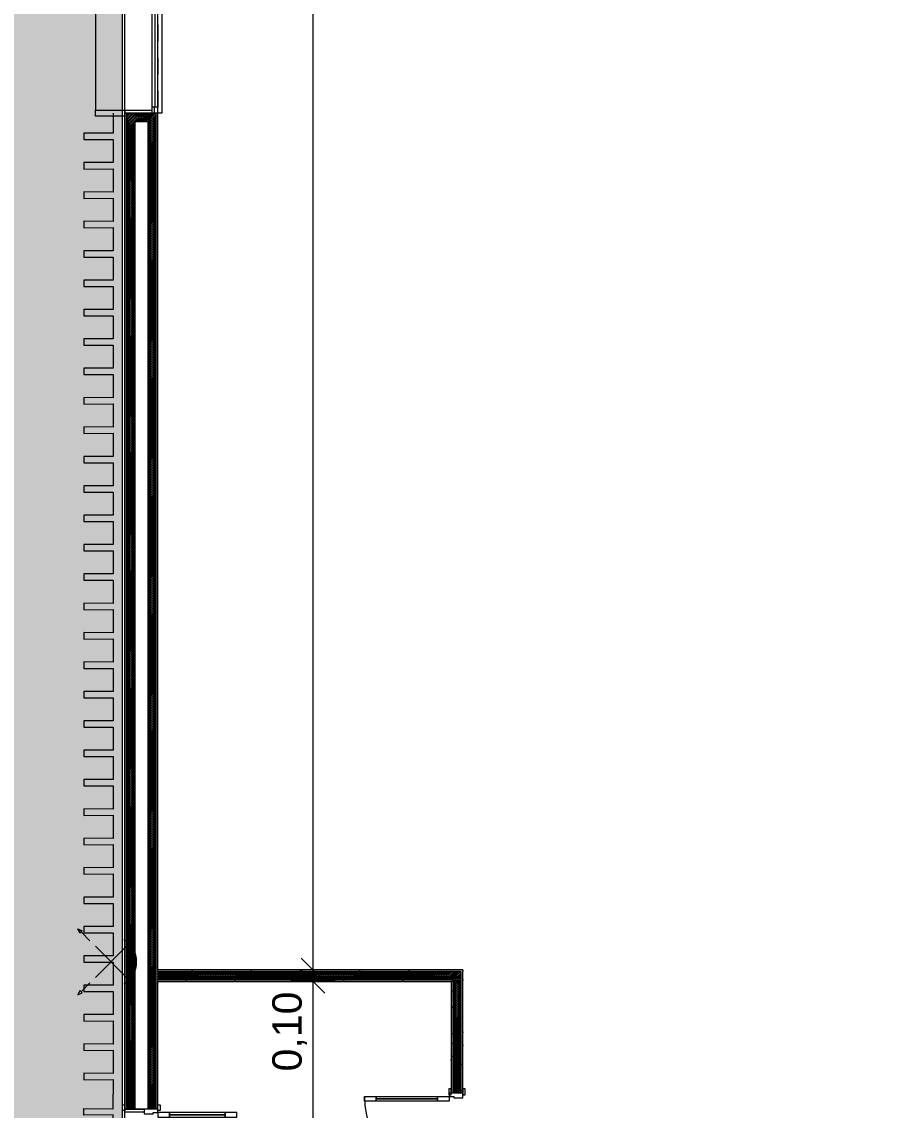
# Model space of a CAD drawing. Header units: millimetres. Extents: x -284281 to 1648660, y -821378 to -151356.
# Drawn here: x 437048 to 444506, y -204629 to -195367 of the extents above; entities that cross this region are included whole.
import ezdxf

# ---------------------------------------------------------------- set-up
doc = ezdxf.new("R2010")
doc.units = ezdxf.units.MM
doc.header["$MEASUREMENT"] = 0
doc.set_wipeout_variables(frame=1)
doc.linetypes.add('Traits', pattern=[282.222223, 141.111112, -141.111112])
doc.linetypes.add('Wipeout_Contour', pattern=[1000, 0, -1000])
for name, color, linetype in [('Cotations - 1_100', 7, 'Continuous'), ('Fenêtres ARCHICAD', 7, 'Continuous'), ('Nouveau_0', 7, 'Continuous'), ('Portes ARCHICAD', 7, 'Continuous'), ('Sols_ Dalles', 7, 'Continuous'), ('Structure - Murs extérieurs', 7, 'Continuous')]:
    doc.layers.add(name, color=color, linetype=linetype)
doc.styles.add('STYLE_GENERE_2', font='arial.ttf')
doc.dimstyles.new('STYLE_GENERE__1', dxfattribs={"dimtxt": 250, "dimasz": 190, "dimexe": 0.18, "dimexo": 0.0625, "dimgap": 0, "dimtad": 1, "dimtih": 1, "dimtoh": 1, "dimlfac": 0.001, "dimzin": 0, "dimdsep": 46, "dimtxsty": 'STYLE_GENERE_2', "dimblk": 'ARROWHEAD_6', "dimblk1": 'ARROWHEAD_6', "dimblk2": 'ARROWHEAD_6', "dimcen": 0.09, "dimse1": 1, "dimse2": 1, "dimclrd": 7, "dimclre": 7, "dimclrt": 7, "dimazin": 0, "dimtfac": 1, "dimtdec": 4, "dimtmove": 0, "dimatfit": 3, "dimfxl": 1, "dimtolj": 1, "dimtzin": 0, "dimarcsym": 0})
doc.dimstyles.new('STYLE_GENERE__2', dxfattribs={"dimtxt": 250, "dimasz": 190, "dimexe": 0.18, "dimexo": 0.0625, "dimgap": 0, "dimtad": 1, "dimlfac": 0.001, "dimzin": 0, "dimdsep": 46, "dimtxsty": 'STYLE_GENERE_2', "dimblk": 'ARROWHEAD_6', "dimblk1": 'ARROWHEAD_6', "dimblk2": 'ARROWHEAD_6', "dimcen": 0.09, "dimse1": 1, "dimse2": 1, "dimclrd": 7, "dimclre": 7, "dimclrt": 7, "dimazin": 0, "dimtfac": 1, "dimtdec": 4, "dimtmove": 0, "dimatfit": 3, "dimfxl": 1, "dimtolj": 1, "dimtzin": 0, "dimarcsym": 0})
pattern_1 = [(45, (0, 175), (-55.684659, 55.684659), [0, -52.5, 0, -78.75]), (110, (175, 175), (74.000794, 26.934086), [0, -38.5, 0, -66.5])]
pattern_2 = [(45, (0, 0), (-7.07106781, 7.07106781), [])]
pattern_3 = [(0, (0, 0), (0, 300), [])]

# ---------------------------------------------------------------- blocks, each defined once
blk = doc.blocks.new('Dalle_30_2', base_point=(380203, -171995.6))
at = {"layer": 'Sols_ Dalles', "linetype": 'Continuous', "lineweight": 0, "true_color": 0x2e271c}
blk.add_hatch(color=250, dxfattribs=at).paths.add_polyline_path([(380203, -171995.6), (380203, -230015.6), (380203, -260810.6), (415474.6, -260810.6), (415474.6, -260795.6), (415474.6, -258650), (415474.6, -258010.6), (415474.6, -222495.6), (405655.1, -222495.6), (405655.1, -218295.6), (415454.1, -218295.6), (415454.1, -204495.6), (412055.1, -204495.6), (412055.1, -201780.6), (412055.1, -189810.6), (436505.1, -189810.6), (436505.1, -253395.6), (436505.1, -253415.6), (437905.1, -253415.6), (437905.1, -253395.6), (437905.1, -188410.6), (410655.1, -188410.6), (410655.1, -200380.6), (410655.1, -205895.6), (414054.1, -205895.6), (414054.1, -216895.6), (404255.1, -216895.6), (404255.1, -223895.6), (414054.1, -223895.6), (414054.1, -258650), (414054.1, -259410.6), (382689.7, -259410.6), (381560.2, -259410.6), (381560.2, -231415.6), (381560.2, -173395.6), (462925.6, -173395.6), (462925.6, -253415.6), (464325.6, -253415.6), (464325.6, -171995.6)])
at = {"layer": 'Sols_ Dalles', "color": 250, "linetype": 'Continuous', "lineweight": 5, "true_color": 0x1f1f1f, "flags": 128}
blk.add_lwpolyline([(437905.1, -253395.6), (437905.1, -188410.6), (410655.1, -188410.6), (410655.1, -200380.6), (410655.1, -205895.6), (414054.1, -205895.6), (414054.1, -216895.6), (404255.1, -216895.6), (404255.1, -223895.6), (414054.1, -223895.6), (414054.1, -258650)], dxfattribs=at)
blk = doc.blocks.new('Fenêtre 25_2')
at = {"layer": 'Fenêtres ARCHICAD', "color": 7, "linetype": 'Continuous', "lineweight": 5}
for p, q in [((-775, 480), (-825, 480)), ((-825, 480), (-825, 230)), ((-775, 480), (775, 480)), ((-775, 230), (-775, 480)), ((825, 480), (775, 480)), ((775, 480), (775, 230)), ((825, 230), (825, 480)), ((-825, 230), (-775, 230)), ((-825, 230), (-800, 230)), ((-825, 230), (-800, 230)), ((-775, 230), (-800, 230)), ((-800, 230), (-800, 0)), ((-800, 215), (-800, 230)), ((-800, 215), (-800, 230)), ((-800, 145), (-800, 215)), ((-800, 145), (-800, 215)), ((-800, 145), (-800, 215)), ((-800, 145), (-800, 215)), ((-775, 0), (-775, 230)), ((800, 230), (775, 230)), ((775, 230), (775, 0)), ((775, 230), (825, 230)), ((800, 0), (800, 230)), ((800, 215), (800, 230)), ((800, 215), (800, 230)), ((800, 230), (825, 230)), ((800, 230), (825, 230)), ((800, 145), (800, 215)), ((800, 145), (800, 215)), ((800, 145), (800, 215)), ((800, 145), (800, 215)), ((-800, 35), (-800, 145)), ((-800, 35), (-800, 145)), ((-800, 35), (-800, 145)), ((-800, 35), (-800, 145)), ((800, 35), (800, 145)), ((800, 35), (800, 145)), ((800, 35), (800, 145)), ((800, 35), (800, 145)), ((-800, 0), (-800, 35)), ((-800, 0), (-800, 35)), ((-800, 0), (-775, 0)), ((-800, -35), (-800, 0)), ((-800, -35), (-800, 0)), ((775, 0), (800, 0)), ((800, 0), (800, 35)), ((800, 0), (800, 35)), ((800, -35), (800, 0)), ((800, -35), (800, 0)), ((-800, -20), (800, -20)), ((-800, -50), (-800, -35)), ((-800, -50), (-800, -35)), ((-800, -50), (-800, -83.3)), ((-800, -83.3), (800, -83.3)), ((800, -50), (800, -35)), ((800, -50), (800, -35)), ((800, -83.3), (800, -50))]:
    blk.add_line(p, q, dxfattribs=at)
at = {"layer": 'Fenêtres ARCHICAD', "color": 7, "linetype": 'Traits', "lineweight": 5}
blk.add_line((-800, -50), (800, -50), dxfattribs=at)
at = {"color": 254, "linetype": 'Wipeout_Contour', "lineweight": 0, "ltscale": 3003.33026}
blk.add_wipeout([(-750, 0), (-750, -50), (750, -50), (750, 0)], dxfattribs=at).dxf.layer = 'Fenêtres ARCHICAD'
at = {"layer": 'Fenêtres ARCHICAD', "color": 7, "linetype": 'Continuous', "lineweight": 5}
for p, q in [((-800, 0), (-750, 0)), ((-750, 0), (-750, -50)), ((-750, 0), (750, 0)), ((750, -50), (750, 0)), ((750, 0), (800, 0)), ((-750, -50), (-800, -50)), ((-750, -25), (750, -25)), ((750, -50), (-750, -50)), ((800, -50), (750, -50))]:
    blk.add_line(p, q, dxfattribs=at)
blk = doc.blocks.new('Porte double 25')
at = {"layer": 'Portes ARCHICAD', "color": 7, "linetype": 'Continuous', "lineweight": 5}
for p, q in [((-672, 672), (-672, 572)), ((-632, 672), (-672, 672)), ((-632, 572), (-632, 672)), ((632, 572), (632, 672)), ((632, 672), (672, 672)), ((672, 672), (672, 572)), ((-672, 572), (-632, 572)), ((-652, 572), (-652, 100)), ((672, 572), (632, 572)), ((652, 572), (652, 100)), ((-632, 100), (-672, 100)), ((-672, 100), (-672, 0)), ((-632, 0), (-632, 100)), ((632, 0), (632, 100)), ((632, 100), (672, 100)), ((672, 100), (672, 0)), ((-737, 0), (-737, 19)), ((-737, 19), (-687, 19)), ((-687, 0), (-737, 0)), ((-700, 0), (-737, 0)), ((-700, 0), (-737, 0)), ((-672, 0), (-700, 0)), ((-700, 0), (-700, -115)), ((-700, 0), (-700, -15)), ((-700, 0), (-700, -15)), ((-687, 19), (-687, 0)), ((-672, -40), (-672, 0)), ((-672, 0), (-632, 0)), ((672, 0), (632, 0)), ((700, 0), (672, 0)), ((672, 0), (672, -40)), ((687, 19), (737, 19)), ((687, 0), (687, 19)), ((737, 0), (687, 0)), ((700, -115), (700, 0)), ((700, 0), (700, -15)), ((700, 0), (700, -15)), ((700, 0), (737, 0)), ((700, 0), (737, 0)), ((737, 19), (737, 0)), ((-700, -15), (-700, -85)), ((-700, -15), (-700, -85)), ((-700, -85), (-700, -115)), ((-700, -85), (-700, -115)), ((-660, -40), (-672, -40)), ((-660, -115), (-660, -40)), ((672, -40), (660, -40)), ((660, -40), (660, -115)), ((700, -15), (700, -85)), ((700, -15), (700, -85)), ((700, -85), (700, -115)), ((700, -85), (700, -115)), ((-700, -280), (-700, -115)), ((-700, -115), (-675, -115)), ((-700, -115), (-660, -115)), ((-700, -115), (-700, -195)), ((-700, -115), (-700, -195)), ((-675, -115), (-675, -280)), ((660, -115), (700, -115)), ((675, -280), (675, -115)), ((675, -115), (700, -115)), ((700, -115), (700, -280)), ((700, -115), (700, -195)), ((700, -115), (700, -195)), ((-700, -195), (-700, -265)), ((-700, -195), (-700, -265)), ((-700, -265), (-700, -280)), ((-700, -265), (-700, -280)), ((700, -195), (700, -265)), ((700, -195), (700, -265)), ((700, -265), (700, -280)), ((700, -265), (700, -280)), ((-737, -299), (-737, -280)), ((-737, -280), (-687, -280)), ((-700, -280), (-737, -280)), ((-700, -280), (-737, -280)), ((-687, -299), (-737, -299)), ((-675, -280), (-700, -280)), ((-687, -280), (-687, -299)), ((700, -280), (675, -280)), ((687, -280), (737, -280)), ((687, -299), (687, -280)), ((737, -299), (687, -299)), ((700, -280), (737, -280)), ((700, -280), (737, -280)), ((737, -280), (737, -299))]:
    blk.add_line(p, q, dxfattribs=at)
at = {"layer": 'Portes ARCHICAD', "color": 7, "linetype": 'Continuous', "lineweight": 5, "flags": 128}
for points in [[(-672, 572), (-672, 100), (-652, 100), (-652, 572)], [(-652, 572), (-652, 100), (-632, 100), (-632, 572)], [(652, 572), (652, 100), (632, 100), (632, 572)], [(672, 572), (672, 100), (652, 100), (652, 572)]]:
    blk.add_lwpolyline(points, close=True, dxfattribs=at)
at = {"layer": 'Portes ARCHICAD', "color": 7, "linetype": 'Continuous', "lineweight": 5}
for centre, start, end in [((-672, 0), 0, 90), ((672, 0), 90, 180)]:
    blk.add_arc(centre, 672, start, end, dxfattribs=at)
blk = doc.blocks.new('Mur_178_2', base_point=(437925.1, -253395.6))
at = {"color": 254, "linetype": 'Wipeout_Contour', "lineweight": 0, "ltscale": 1926459.428367951}
blk.add_wipeout([(437940.1, -196145.2), (437925.1, -196145.2), (437925.1, -204619.5), (437940.1, -204619.5)], dxfattribs=at)
at = {"color": 254, "linetype": 'Wipeout_Contour', "lineweight": 0, "ltscale": 1927423.350040375}
blk.add_wipeout([(438205.1, -196145.2), (438190.1, -196145.2), (438190.1, -204619.5), (438205.1, -204619.5)], dxfattribs=at)
at = {"linetype": 'Continuous', "lineweight": 5, "true_color": 0x5f5f5f}
h = blk.add_hatch(dxfattribs=at)
h.set_pattern_fill('ENDUIT_0002', color=251, style=0, pattern_type=2)
h.set_pattern_definition(pattern_1)
h.paths.add_polyline_path([(437940.1, -196145.2), (437925.1, -196145.2), (437925.1, -204619.5), (437940.1, -204619.5)])
h = blk.add_hatch(dxfattribs=at)
h.set_pattern_fill('ENDUIT_0002', color=251, style=0, pattern_type=2)
h.set_pattern_definition(pattern_1)
h.paths.add_polyline_path([(438205.1, -196145.2), (438190.1, -196145.2), (438190.1, -204619.5), (438205.1, -204619.5)])
at = {"color": 254, "linetype": 'Wipeout_Contour', "lineweight": 0, "ltscale": 1926642.63006393}
blk.add_wipeout([(438010.1, -196215.2), (437940.1, -196145.2), (437940.1, -204619.5), (438010.1, -204619.5)], dxfattribs=at)
at = {"linetype": 'Continuous', "lineweight": 5, "true_color": 0x5f5f5f}
h = blk.add_hatch(dxfattribs=at)
h.set_pattern_fill('BRIQUES_TERRE_CUITE__INT_94', color=251, style=0, pattern_type=2)
h.set_pattern_definition(pattern_2)
h.paths.add_polyline_path([(438010.1, -196215.2), (437940.1, -196145.2), (437940.1, -204619.5), (438010.1, -204619.5)])
at = {"color": 7, "linetype": 'Continuous', "lineweight": 5}
for p, q in [((437925.1, -204619.5), (437925.1, -204582.5)), ((437940.1, -204619.5), (437925.1, -204619.5))]:
    blk.add_line(p, q, dxfattribs=at)
at = {"color": 254, "linetype": 'Wipeout_Contour', "lineweight": 0, "ltscale": 1926998.59950969}
blk.add_wipeout([(438010.1, -196215.2), (438010.1, -204619.5), (438120.1, -204619.5), (438120.1, -196215.2)], dxfattribs=at)
at = {"color": 7, "linetype": 'Continuous', "lineweight": 5}
blk.add_line((438010.1, -204619.5), (437940.1, -204619.5), dxfattribs=at)
at = {"color": 254, "linetype": 'Wipeout_Contour', "lineweight": 0, "ltscale": 1927268.753266257}
blk.add_wipeout([(438190.1, -196145.2), (438120.1, -196145.2), (438120.1, -204619.5), (438190.1, -204619.5)], dxfattribs=at)
at = {"linetype": 'Continuous', "lineweight": 5, "true_color": 0x5f5f5f}
h = blk.add_hatch(dxfattribs=at)
h.set_pattern_fill('BRIQUES_TERRE_CUITE__INT_94', color=251, style=0, pattern_type=2)
h.set_pattern_definition(pattern_2)
h.paths.add_polyline_path([(438190.1, -196145.2), (438120.1, -196145.2), (438120.1, -204619.5), (438190.1, -204619.5)])
at = {"color": 7, "linetype": 'Continuous', "lineweight": 5}
for p, q in [((438190.1, -204619.5), (438190.1, -196145.2)), ((438205.1, -196145.2), (438190.1, -196145.2)), ((438205.1, -204619.5), (438205.1, -204582.5)), ((438090.1, -204619.5), (438010.1, -204619.5)), ((438120.1, -204619.5), (438090.1, -204619.5)), ((438190.1, -204619.5), (438120.1, -204619.5)), ((438205.1, -204619.5), (438190.1, -204619.5))]:
    blk.add_line(p, q, dxfattribs=at)
at = {"color": 7, "linetype": 'Continuous', "lineweight": 5, "flags": 128}
blk.add_lwpolyline([(438205.1, -204619.5), (438205.1, -196145.2)], dxfattribs=at)
at = {"layer": 'Portes ARCHICAD', "color": 7, "linetype": 'Continuous', "lineweight": 5, "zscale": 1000, "rotation": 270}
blk.add_blockref('Porte double 25', (438205.1, -205319.5), dxfattribs=at)
at = {"color": 254, "linetype": 'Wipeout_Contour', "lineweight": 0, "ltscale": 1919884.440363748}
blk.add_wipeout([(438010.1, -196215.2), (438120.1, -196215.2), (438120.1, -196145.2), (437940.1, -196145.2)], dxfattribs=at)
at = {"linetype": 'Continuous', "lineweight": 5, "true_color": 0x5f5f5f}
h = blk.add_hatch(dxfattribs=at)
h.set_pattern_fill('BRIQUES_TERRE_CUITE__INT_94', color=251, style=0, pattern_type=2)
h.set_pattern_definition(pattern_2)
h.paths.add_polyline_path([(438010.1, -196215.2), (438120.1, -196215.2), (438120.1, -196145.2), (437940.1, -196145.2)])
at = {"color": 7, "linetype": 'Continuous', "lineweight": 5}
for p, q in [((437925.1, -196145.2), (437925.1, -196170.2)), ((437940.1, -196145.2), (437925.1, -196145.2)), ((437940.1, -196145.2), (437940.1, -204619.5)), ((438010.1, -196145.2), (437940.1, -196145.2)), ((438010.1, -196145.2), (437940.1, -196145.2)), ((438120.1, -196145.2), (438010.1, -196145.2)), ((438120.1, -196145.2), (438010.1, -196145.2)), ((438155.1, -196145.2), (438120.1, -196145.2)), ((438190.1, -196145.2), (438155.1, -196145.2)), ((438010.1, -196215.2), (438010.1, -204619.5)), ((438010.1, -196215.2), (438120.1, -196215.2)), ((438120.1, -196215.2), (438120.1, -204619.5))]:
    blk.add_line(p, q, dxfattribs=at)
at = {"color": 7, "linetype": 'Continuous', "lineweight": 5, "flags": 128}
blk.add_lwpolyline([(437925.1, -196145.2), (437925.1, -204619.5)], dxfattribs=at)
at = {"layer": 'Fenêtres ARCHICAD', "color": 7, "linetype": 'Continuous', "lineweight": 5, "xscale": -1, "zscale": 1000, "rotation": 90}
blk.add_blockref('Fenêtre 25_2', (438155.1, -195345.2), dxfattribs=at)
blk = doc.blocks.new('Mur_318_2', base_point=(440785.3, -203449.1))
at = {"color": 254, "linetype": 'Wipeout_Contour', "lineweight": 0, "ltscale": 1456437.288475157}
blk.add_wipeout([(440785.3, -203449.1), (440800.3, -203449.1), (440800.3, -203434.1)], dxfattribs=at).dxf.layer = 'Structure - Murs extérieurs'
at = {"color": 254, "linetype": 'Wipeout_Contour', "lineweight": 0, "ltscale": 1456312.65822037}
blk.add_wipeout([(440700.3, -203534.1), (440715.3, -203534.1), (440715.3, -203519.1)], dxfattribs=at).dxf.layer = 'Structure - Murs extérieurs'
at = {"layer": 'Structure - Murs extérieurs', "linetype": 'Continuous', "lineweight": 5, "true_color": 0x5f5f5f}
h = blk.add_hatch(dxfattribs=at)
h.set_pattern_fill('ENDUIT_0002', color=251, style=0, pattern_type=2)
h.set_pattern_definition(pattern_1)
h.paths.add_polyline_path([(440785.3, -203449.1), (440800.3, -203449.1), (440800.3, -203434.1)])
h = blk.add_hatch(dxfattribs=at)
h.set_pattern_fill('ENDUIT_0002', color=251, style=0, pattern_type=2)
h.set_pattern_definition(pattern_1)
h.paths.add_polyline_path([(440700.3, -203534.1), (440715.3, -203534.1), (440715.3, -203519.1)])
at = {"color": 254, "linetype": 'Wipeout_Contour', "lineweight": 0, "ltscale": 1456411.462585222}
blk.add_wipeout([(440715.3, -203519.1), (440785.3, -203519.1), (440785.3, -203449.1)], dxfattribs=at).dxf.layer = 'Structure - Murs extérieurs'
at = {"layer": 'Structure - Murs extérieurs', "linetype": 'Continuous', "lineweight": 5, "true_color": 0x5f5f5f}
h = blk.add_hatch(dxfattribs=at)
h.set_pattern_fill('BRIQUES_TERRE_CUITE__INT_94', color=251, style=0, pattern_type=2)
h.set_pattern_definition(pattern_2)
h.paths.add_polyline_path([(440715.3, -203519.1), (440785.3, -203519.1), (440785.3, -203449.1)])
at = {"color": 254, "linetype": 'Wipeout_Contour', "lineweight": 0, "ltscale": 1456417.872132574}
blk.add_wipeout([(440785.3, -203449.1), (440800.3, -203434.1), (440785.3, -203434.1)], dxfattribs=at).dxf.layer = 'Structure - Murs extérieurs'
at = {"color": 254, "linetype": 'Wipeout_Contour', "lineweight": 0, "ltscale": 1456293.239865922}
blk.add_wipeout([(440700.3, -203534.1), (440715.3, -203519.1), (440700.3, -203519.1)], dxfattribs=at).dxf.layer = 'Structure - Murs extérieurs'
at = {"layer": 'Structure - Murs extérieurs', "linetype": 'Continuous', "lineweight": 5, "true_color": 0x5f5f5f}
h = blk.add_hatch(dxfattribs=at)
h.set_pattern_fill('ENDUIT_0002', color=251, style=0, pattern_type=2)
h.set_pattern_definition(pattern_1)
h.paths.add_polyline_path([(440785.3, -203449.1), (440800.3, -203434.1), (440785.3, -203434.1)])
h = blk.add_hatch(dxfattribs=at)
h.set_pattern_fill('ENDUIT_0002', color=251, style=0, pattern_type=2)
h.set_pattern_definition(pattern_1)
h.paths.add_polyline_path([(440700.3, -203534.1), (440715.3, -203519.1), (440700.3, -203519.1)])
at = {"color": 254, "linetype": 'Wipeout_Contour', "lineweight": 0, "ltscale": 1937193.084107673}
blk.add_wipeout([(440785.3, -203434.1), (438205.1, -203434.1), (438205.1, -203449.1), (440785.3, -203449.1)], dxfattribs=at).dxf.layer = 'Structure - Murs extérieurs'
at = {"color": 254, "linetype": 'Wipeout_Contour', "lineweight": 0, "ltscale": 1937181.596116044}
blk.add_wipeout([(440700.3, -203519.1), (438205.1, -203519.1), (438205.1, -203534.1), (440700.3, -203534.1)], dxfattribs=at).dxf.layer = 'Structure - Murs extérieurs'
at = {"layer": 'Structure - Murs extérieurs', "linetype": 'Continuous', "lineweight": 5, "true_color": 0x5f5f5f}
h = blk.add_hatch(dxfattribs=at)
h.set_pattern_fill('ENDUIT_0002', color=251, style=0, pattern_type=2)
h.set_pattern_definition(pattern_1)
h.paths.add_polyline_path([(440785.3, -203434.1), (438205.1, -203434.1), (438205.1, -203449.1), (440785.3, -203449.1)])
h = blk.add_hatch(dxfattribs=at)
h.set_pattern_fill('ENDUIT_0002', color=251, style=0, pattern_type=2)
h.set_pattern_definition(pattern_1)
h.paths.add_polyline_path([(440700.3, -203519.1), (438205.1, -203519.1), (438205.1, -203534.1), (440700.3, -203534.1)])
at = {"color": 254, "linetype": 'Wipeout_Contour', "lineweight": 0, "ltscale": 1456319.056208291}
blk.add_wipeout([(440715.3, -203519.1), (440785.3, -203449.1), (440715.3, -203449.1)], dxfattribs=at).dxf.layer = 'Structure - Murs extérieurs'
at = {"layer": 'Structure - Murs extérieurs', "linetype": 'Continuous', "lineweight": 5, "true_color": 0x5f5f5f}
h = blk.add_hatch(dxfattribs=at)
h.set_pattern_fill('BRIQUES_TERRE_CUITE__INT_94', color=251, style=0, pattern_type=2)
h.set_pattern_definition(pattern_2)
h.paths.add_polyline_path([(440715.3, -203519.1), (440785.3, -203449.1), (440715.3, -203449.1)])
at = {"layer": 'Structure - Murs extérieurs', "color": 7, "linetype": 'Continuous', "lineweight": 5}
blk.add_line((440785.3, -203519.1), (440785.3, -203449.1), dxfattribs=at)
at = {"layer": 'Structure - Murs extérieurs', "color": 7, "linetype": 'Continuous', "lineweight": 5, "flags": 128}
blk.add_lwpolyline([(440800.3, -203434.1), (440800.3, -203449.1)], dxfattribs=at)
at = {"color": 254, "linetype": 'Wipeout_Contour', "lineweight": 0, "ltscale": 1937137.399762581}
blk.add_wipeout([(440715.3, -203449.1), (438205.1, -203449.1), (438205.1, -203519.1), (440715.3, -203519.1)], dxfattribs=at).dxf.layer = 'Structure - Murs extérieurs'
at = {"layer": 'Structure - Murs extérieurs', "linetype": 'Continuous', "lineweight": 5, "true_color": 0x5f5f5f}
h = blk.add_hatch(dxfattribs=at)
h.set_pattern_fill('BRIQUES_TERRE_CUITE__INT_94', color=251, style=0, pattern_type=2)
h.set_pattern_definition(pattern_2)
h.paths.add_polyline_path([(440715.3, -203449.1), (438205.1, -203449.1), (438205.1, -203519.1), (440715.3, -203519.1)])
at = {"layer": 'Structure - Murs extérieurs', "color": 7, "linetype": 'Continuous', "lineweight": 5}
for p, q in [((440715.3, -203449.1), (438205.1, -203449.1)), ((440785.3, -203449.1), (440715.3, -203449.1)), ((438205.1, -203519.1), (440715.3, -203519.1)), ((440715.3, -203534.1), (440715.3, -203519.1))]:
    blk.add_line(p, q, dxfattribs=at)
at = {"layer": 'Structure - Murs extérieurs', "color": 7, "linetype": 'Continuous', "lineweight": 5, "flags": 128}
for points in [[(440800.3, -203434.1), (438205.1, -203434.1)], [(438205.1, -203534.1), (440700.3, -203534.1)]]:
    blk.add_lwpolyline(points, dxfattribs=at)
blk = doc.blocks.new('Porte double 25_6')
at = {"layer": 'Portes ARCHICAD', "color": 7, "linetype": 'Continuous', "lineweight": 5}
for p, q in [((-722, 722), (-722, 622)), ((-682, 722), (-722, 722)), ((-682, 622), (-682, 722)), ((682, 622), (682, 722)), ((682, 722), (722, 722)), ((722, 722), (722, 622)), ((-722, 622), (-682, 622)), ((-702, 622), (-702, 100)), ((722, 622), (682, 622)), ((702, 622), (702, 100)), ((-682, 100), (-722, 100)), ((-722, 100), (-722, 0)), ((-682, 0), (-682, 100)), ((682, 0), (682, 100)), ((682, 100), (722, 100)), ((722, 100), (722, 0)), ((-737, 4), (-787, 4)), ((-787, 4), (-787, -15)), ((-722, 0), (-750, 0)), ((-750, 0), (-750, -115)), ((-737, -15), (-737, 4)), ((-722, -40), (-722, 0)), ((-722, 0), (-682, 0)), ((722, 0), (682, 0)), ((750, 0), (722, 0)), ((722, 0), (722, -40)), ((787, 4), (737, 4)), ((737, 4), (737, -15)), ((750, -115), (750, 0)), ((787, -15), (787, 4)), ((-787, -15), (-737, -15)), ((-750, -15), (-787, -15)), ((-750, -15), (-787, -15)), ((-750, -30), (-750, -15)), ((-750, -30), (-750, -15)), ((-750, -100), (-750, -30)), ((-750, -100), (-750, -30)), ((-710, -40), (-722, -40)), ((-710, -115), (-710, -40)), ((722, -40), (710, -40)), ((710, -40), (710, -115)), ((737, -15), (787, -15)), ((750, -30), (750, -15)), ((750, -30), (750, -15)), ((750, -15), (787, -15)), ((750, -15), (787, -15)), ((750, -100), (750, -30)), ((750, -100), (750, -30)), ((-737, -115), (-787, -115)), ((-787, -115), (-787, -134)), ((-750, -115), (-787, -115)), ((-750, -115), (-787, -115)), ((-787, -134), (-737, -134)), ((-750, -115), (-750, -100)), ((-750, -115), (-750, -100)), ((-750, -115), (-710, -115)), ((-737, -134), (-737, -115)), ((710, -115), (750, -115)), ((787, -115), (737, -115)), ((737, -115), (737, -134)), ((737, -134), (787, -134)), ((750, -115), (750, -100)), ((750, -115), (750, -100)), ((750, -115), (787, -115)), ((750, -115), (787, -115)), ((787, -134), (787, -115))]:
    blk.add_line(p, q, dxfattribs=at)
at = {"layer": 'Portes ARCHICAD', "color": 7, "linetype": 'Continuous', "lineweight": 5, "flags": 128}
for points in [[(-722, 622), (-722, 100), (-702, 100), (-702, 622)], [(-702, 622), (-702, 100), (-682, 100), (-682, 622)], [(702, 622), (702, 100), (682, 100), (682, 622)], [(722, 622), (722, 100), (702, 100), (702, 622)]]:
    blk.add_lwpolyline(points, close=True, dxfattribs=at)
at = {"layer": 'Portes ARCHICAD', "color": 7, "linetype": 'Continuous', "lineweight": 5}
for centre, start, end in [((-722, 0), 0, 90), ((722, 0), 90, 180)]:
    blk.add_arc(centre, 722, start, end, dxfattribs=at)
blk = doc.blocks.new('Mur_320_2', base_point=(440785.3, -207020.8))
at = {"color": 254, "linetype": 'Wipeout_Contour', "lineweight": 0, "ltscale": 1942785.854211241}
blk.add_wipeout([(440785.3, -204484.8), (440800.3, -204484.8), (440800.3, -203449.1), (440785.3, -203449.1)], dxfattribs=at).dxf.layer = 'Structure - Murs extérieurs'
at = {"color": 254, "linetype": 'Wipeout_Contour', "lineweight": 0, "ltscale": 1942548.558296783}
blk.add_wipeout([(440700.3, -203534.1), (440700.3, -204484.8), (440715.3, -204484.8), (440715.3, -203534.1)], dxfattribs=at).dxf.layer = 'Structure - Murs extérieurs'
at = {"color": 254, "linetype": 'Wipeout_Contour', "lineweight": 0, "ltscale": 1946687.092672281}
blk.add_wipeout([(440700.3, -206935.8), (440715.3, -206935.8), (440715.3, -205984.8), (440700.3, -205984.8)], dxfattribs=at).dxf.layer = 'Structure - Murs extérieurs'
at = {"color": 254, "linetype": 'Wipeout_Contour', "lineweight": 0, "ltscale": 1947067.242514573}
blk.add_wipeout([(440785.3, -205984.8), (440785.3, -207020.8), (440800.3, -207020.8), (440800.3, -205984.8)], dxfattribs=at).dxf.layer = 'Structure - Murs extérieurs'
at = {"layer": 'Structure - Murs extérieurs', "linetype": 'Continuous', "lineweight": 5, "true_color": 0x5f5f5f}
h = blk.add_hatch(dxfattribs=at)
h.set_pattern_fill('ENDUIT_0002', color=251, style=0, pattern_type=2)
h.set_pattern_definition(pattern_1)
h.paths.add_polyline_path([(440785.3, -204484.8), (440800.3, -204484.8), (440800.3, -203449.1), (440785.3, -203449.1)])
h = blk.add_hatch(dxfattribs=at)
h.set_pattern_fill('ENDUIT_0002', color=251, style=0, pattern_type=2)
h.set_pattern_definition(pattern_1)
h.paths.add_polyline_path([(440700.3, -203534.1), (440700.3, -204484.8), (440715.3, -204484.8), (440715.3, -203534.1)])
h = blk.add_hatch(dxfattribs=at)
h.set_pattern_fill('ENDUIT_0002', color=251, style=0, pattern_type=2)
h.set_pattern_definition(pattern_1)
h.paths.add_polyline_path([(440700.3, -206935.8), (440715.3, -206935.8), (440715.3, -205984.8), (440700.3, -205984.8)])
h = blk.add_hatch(dxfattribs=at)
h.set_pattern_fill('ENDUIT_0002', color=251, style=0, pattern_type=2)
h.set_pattern_definition(pattern_1)
h.paths.add_polyline_path([(440785.3, -205984.8), (440785.3, -207020.8), (440800.3, -207020.8), (440800.3, -205984.8)])
at = {"color": 254, "linetype": 'Wipeout_Contour', "lineweight": 0, "ltscale": 1942690.255774257}
blk.add_wipeout([(440715.3, -204484.8), (440785.3, -204484.8), (440785.3, -203519.1), (440715.3, -203519.1)], dxfattribs=at).dxf.layer = 'Structure - Murs extérieurs'
at = {"color": 254, "linetype": 'Wipeout_Contour', "lineweight": 0, "ltscale": 1946853.789481221}
blk.add_wipeout([(440715.3, -205984.8), (440715.3, -206950.8), (440785.3, -206950.8), (440785.3, -205984.8)], dxfattribs=at).dxf.layer = 'Structure - Murs extérieurs'
at = {"layer": 'Structure - Murs extérieurs', "linetype": 'Continuous', "lineweight": 5, "true_color": 0x5f5f5f}
h = blk.add_hatch(dxfattribs=at)
h.set_pattern_fill('BRIQUES_TERRE_CUITE__INT_94', color=251, style=0, pattern_type=2)
h.set_pattern_definition(pattern_2)
h.paths.add_polyline_path([(440715.3, -204484.8), (440785.3, -204484.8), (440785.3, -203519.1), (440715.3, -203519.1)])
h = blk.add_hatch(dxfattribs=at)
h.set_pattern_fill('BRIQUES_TERRE_CUITE__INT_94', color=251, style=0, pattern_type=2)
h.set_pattern_definition(pattern_2)
h.paths.add_polyline_path([(440715.3, -205984.8), (440715.3, -206950.8), (440785.3, -206950.8), (440785.3, -205984.8)])
at = {"layer": 'Structure - Murs extérieurs', "color": 7, "linetype": 'Continuous', "lineweight": 5}
for p, q in [((440785.3, -203519.1), (440785.3, -203449.1)), ((440715.3, -203534.1), (440715.3, -203519.1)), ((440715.3, -203534.1), (440715.3, -204484.8)), ((440785.3, -204484.8), (440785.3, -203519.1)), ((440700.3, -204484.8), (440700.3, -204447.8)), ((440715.3, -204484.8), (440700.3, -204484.8)), ((440785.3, -204484.8), (440715.3, -204484.8)), ((440800.3, -204484.8), (440785.3, -204484.8)), ((440800.3, -204484.8), (440800.3, -204447.8)), ((440700.3, -205984.8), (440700.3, -206021.8)), ((440715.3, -205984.8), (440700.3, -205984.8)), ((440715.3, -205984.8), (440715.3, -206935.8)), ((440785.3, -205984.8), (440715.3, -205984.8)), ((440785.3, -206950.8), (440785.3, -205984.8)), ((440800.3, -205984.8), (440785.3, -205984.8)), ((440800.3, -205984.8), (440800.3, -206021.8)), ((440715.3, -206950.8), (440715.3, -206935.8)), ((440785.3, -207020.8), (440785.3, -206950.8))]:
    blk.add_line(p, q, dxfattribs=at)
at = {"layer": 'Structure - Murs extérieurs', "color": 7, "linetype": 'Continuous', "lineweight": 5, "flags": 128}
for points in [[(440800.3, -204484.8), (440800.3, -203449.1)], [(440700.3, -203534.1), (440700.3, -204484.8)], [(440700.3, -205984.8), (440700.3, -206935.8)], [(440800.3, -207020.8), (440800.3, -205984.8)]]:
    blk.add_lwpolyline(points, dxfattribs=at)
at = {"layer": 'Portes ARCHICAD', "color": 7, "linetype": 'Continuous', "lineweight": 5, "zscale": 1000, "rotation": 90}
blk.add_blockref('Porte double 25_6', (440685.3, -205234.8), dxfattribs=at)
blk = doc.blocks.new('Tôle profilée 25')
at = {"color": 7, "linetype": 'Continuous', "lineweight": 5}
for p, q in [((0, 8347.3), (0, 8176.5)), ((-250, 8177.5), (-250, 8150)), ((0, 8176.5), (-250, 8177.5)), ((-250, 8150), (-250, 8122.5)), ((-250, 8122.5), (0, 8123.5)), ((0, 8123.5), (0, 7926.5)), ((-250, 7927.5), (-250, 7900)), ((0, 7926.5), (-250, 7927.5)), ((-250, 7900), (-250, 7872.5)), ((-250, 7872.5), (0, 7873.5)), ((0, 7873.5), (0, 7676.5)), ((-250, 7677.5), (-250, 7650)), ((0, 7676.5), (-250, 7677.5)), ((-250, 7650), (-250, 7622.5)), ((-250, 7622.5), (0, 7623.5)), ((0, 7623.5), (0, 7426.5)), ((-250, 7427.5), (-250, 7400)), ((0, 7426.5), (-250, 7427.5)), ((-250, 7400), (-250, 7372.5)), ((-250, 7372.5), (0, 7373.5)), ((0, 7373.5), (0, 7176.5)), ((-250, 7177.5), (-250, 7150)), ((0, 7176.5), (-250, 7177.5)), ((-250, 7150), (-250, 7122.5)), ((-250, 7122.5), (0, 7123.5)), ((0, 7123.5), (0, 6926.5)), ((-250, 6927.5), (-250, 6900)), ((0, 6926.5), (-250, 6927.5)), ((-250, 6900), (-250, 6872.5)), ((-250, 6872.5), (0, 6873.5)), ((0, 6873.5), (0, 6676.5)), ((-250, 6677.5), (-250, 6650)), ((0, 6676.5), (-250, 6677.5)), ((-250, 6650), (-250, 6622.5)), ((-250, 6622.5), (0, 6623.5)), ((0, 6623.5), (0, 6426.5)), ((-250, 6427.5), (-250, 6400)), ((0, 6426.5), (-250, 6427.5)), ((-250, 6400), (-250, 6372.5)), ((-250, 6372.5), (0, 6373.5)), ((0, 6373.5), (0, 6176.5)), ((-250, 6177.5), (-250, 6150)), ((0, 6176.5), (-250, 6177.5)), ((-250, 6150), (-250, 6122.5)), ((-250, 6122.5), (0, 6123.5)), ((0, 6123.5), (0, 5926.5)), ((-250, 5927.5), (-250, 5900)), ((0, 5926.5), (-250, 5927.5)), ((-250, 5900), (-250, 5872.5)), ((-250, 5872.5), (0, 5873.5)), ((0, 5873.5), (0, 5676.5)), ((-250, 5677.5), (-250, 5650)), ((0, 5676.5), (-250, 5677.5)), ((-250, 5650), (-250, 5622.5)), ((-250, 5622.5), (0, 5623.5)), ((0, 5623.5), (0, 5426.5)), ((-250, 5427.5), (-250, 5400)), ((0, 5426.5), (-250, 5427.5)), ((-250, 5400), (-250, 5372.5)), ((-250, 5372.5), (0, 5373.5)), ((0, 5373.5), (0, 5176.5)), ((-250, 5177.5), (-250, 5150)), ((0, 5176.5), (-250, 5177.5)), ((-250, 5150), (-250, 5122.5)), ((-250, 5122.5), (0, 5123.5)), ((0, 5123.5), (0, 4926.5)), ((-250, 4927.5), (-250, 4900)), ((0, 4926.5), (-250, 4927.5)), ((-250, 4900), (-250, 4872.5)), ((-250, 4872.5), (0, 4873.5)), ((0, 4873.5), (0, 4676.5)), ((-250, 4677.5), (-250, 4650)), ((0, 4676.5), (-250, 4677.5)), ((-250, 4650), (-250, 4622.5)), ((-250, 4622.5), (0, 4623.5)), ((0, 4623.5), (0, 4426.5)), ((-250, 4427.5), (-250, 4400)), ((0, 4426.5), (-250, 4427.5)), ((-250, 4400), (-250, 4372.5)), ((-250, 4372.5), (0, 4373.5)), ((0, 4373.5), (0, 4176.5)), ((-250, 4177.5), (-250, 4150)), ((0, 4176.5), (-250, 4177.5)), ((-250, 4150), (-250, 4122.5)), ((-250, 4122.5), (0, 4123.5)), ((0, 4123.5), (0, 3926.5)), ((-250, 3927.5), (-250, 3900)), ((0, 3926.5), (-250, 3927.5)), ((-250, 3900), (-250, 3872.5)), ((-250, 3872.5), (0, 3873.5)), ((0, 3873.5), (0, 3676.5)), ((-250, 3677.5), (-250, 3650)), ((0, 3676.5), (-250, 3677.5)), ((-250, 3650), (-250, 3622.5)), ((-250, 3622.5), (0, 3623.5)), ((0, 3623.5), (0, 3426.5)), ((-250, 3427.5), (-250, 3400)), ((0, 3426.5), (-250, 3427.5)), ((-250, 3400), (-250, 3372.5)), ((-250, 3372.5), (0, 3373.5)), ((0, 3373.5), (0, 3176.5)), ((-250, 3177.5), (-250, 3150)), ((0, 3176.5), (-250, 3177.5)), ((-250, 3150), (-250, 3122.5)), ((-250, 3122.5), (0, 3123.5)), ((0, 3123.5), (0, 2926.5)), ((-250, 2927.5), (-250, 2900)), ((0, 2926.5), (-250, 2927.5)), ((-250, 2900), (-250, 2872.5)), ((-250, 2872.5), (0, 2873.5)), ((0, 2873.5), (0, 2676.5)), ((-250, 2677.5), (-250, 2650)), ((0, 2676.5), (-250, 2677.5)), ((-250, 2650), (-250, 2622.5)), ((-250, 2622.5), (0, 2623.5)), ((0, 2623.5), (0, 2426.5)), ((-250, 2427.5), (-250, 2400)), ((0, 2426.5), (-250, 2427.5)), ((-250, 2400), (-250, 2372.5)), ((-250, 2372.5), (0, 2373.5)), ((0, 2373.5), (0, 2176.5)), ((-250, 2177.5), (-250, 2150)), ((0, 2176.5), (-250, 2177.5)), ((-250, 2150), (-250, 2122.5)), ((-250, 2122.5), (0, 2123.5)), ((0, 2123.5), (0, 1926.5)), ((-250, 1927.5), (-250, 1900)), ((0, 1926.5), (-250, 1927.5)), ((-250, 1900), (-250, 1872.5)), ((-250, 1872.5), (0, 1873.5)), ((0, 1873.5), (0, 1676.5)), ((-250, 1677.5), (-250, 1650)), ((0, 1676.5), (-250, 1677.5)), ((-250, 1650), (-250, 1622.5)), ((-250, 1622.5), (0, 1623.5)), ((0, 1623.5), (0, 1426.5)), ((-250, 1427.5), (-250, 1400)), ((0, 1426.5), (-250, 1427.5)), ((-250, 1400), (-250, 1372.5)), ((-250, 1372.5), (0, 1373.5)), ((0, 1373.5), (0, 1176.5)), ((-250, 1177.5), (-250, 1150)), ((0, 1176.5), (-250, 1177.5)), ((-250, 1150), (-250, 1122.5)), ((-250, 1122.5), (0, 1123.5)), ((0, 1123.5), (0, 926.5)), ((-250, 927.5), (-250, 900)), ((0, 926.5), (-250, 927.5)), ((-250, 900), (-250, 872.5)), ((-250, 872.5), (0, 873.5)), ((0, 873.5), (0, 676.5)), ((-250, 677.5), (-250, 650)), ((0, 676.5), (-250, 677.5)), ((-250, 650), (-250, 622.5)), ((-250, 622.5), (0, 623.5)), ((0, 623.5), (0, 426.5)), ((-250, 427.5), (-250, 400)), ((0, 426.5), (-250, 427.5)), ((-250, 400), (-250, 372.5)), ((-250, 372.5), (0, 373.5)), ((0, 373.5), (0, 176.5)), ((-250, 177.5), (-250, 150)), ((0, 176.5), (-250, 177.5)), ((-250, 150), (-250, 122.5)), ((-250, 122.5), (0, 123.5)), ((0, 123.5), (0, 0))]:
    blk.add_line(p, q, dxfattribs=at)
blk = doc.blocks.new('Tôle profilée 25_42')
at = {"color": 7, "linetype": 'Continuous', "lineweight": 5}
for p, q in [((-250, 1652.7), (-250, 1650)), ((-250, 1650), (-250, 1622.5)), ((-250, 1622.5), (0, 1623.5)), ((0, 1623.5), (0, 1426.5)), ((-250, 1427.5), (-250, 1400)), ((0, 1426.5), (-250, 1427.5)), ((-250, 1400), (-250, 1372.5)), ((-250, 1372.5), (0, 1373.5)), ((0, 1373.5), (0, 1176.5)), ((-250, 1177.5), (-250, 1150)), ((0, 1176.5), (-250, 1177.5)), ((-250, 1150), (-250, 1122.5)), ((-250, 1122.5), (0, 1123.5)), ((0, 1123.5), (0, 926.5)), ((-250, 927.5), (-250, 900)), ((0, 926.5), (-250, 927.5)), ((-250, 900), (-250, 872.5)), ((-250, 872.5), (0, 873.5)), ((0, 873.5), (0, 676.5)), ((-250, 677.5), (-250, 650)), ((0, 676.5), (-250, 677.5)), ((-250, 650), (-250, 622.5)), ((-250, 622.5), (0, 623.5)), ((0, 623.5), (0, 426.5)), ((-250, 427.5), (-250, 400)), ((0, 426.5), (-250, 427.5)), ((-250, 400), (-250, 372.5)), ((-250, 372.5), (0, 373.5)), ((0, 373.5), (0, 176.5)), ((-250, 177.5), (-250, 150)), ((0, 176.5), (-250, 177.5)), ((-250, 150), (-250, 122.5)), ((-250, 122.5), (0, 123.5)), ((0, 123.5), (0, 0))]:
    blk.add_line(p, q, dxfattribs=at)
blk = doc.blocks.new('Projecteur lumineux 25_2')
at = {"linetype": 'Continuous', "lineweight": 5, "true_color": 0x072a91}
h = blk.add_hatch(dxfattribs=at)
h.set_pattern_fill('_USER_0002', color=164, style=0, pattern_type=2)
h.set_pattern_definition(pattern_3)
h.paths.add_polyline_path([(244.2, 264.1), (264.1, 244.2), (281.2, 281.2)])
h = blk.add_hatch(dxfattribs=at)
h.set_pattern_fill('_USER_0002', color=164, style=0, pattern_type=2)
h.set_pattern_definition(pattern_3)
h.paths.add_polyline_path([(244.2, -264.1), (281.2, -281.2), (264.1, -244.2)])
at = {"color": 190, "linetype": 'Continuous', "lineweight": 5, "true_color": 0x8002ff}
for p, q in [((179.4, 179.4), (254.2, 254.2)), ((132.5, 132.5), (-132.5, -132.5)), ((132.5, -132.5), (-132.5, 132.5)), ((179.4, -179.4), (254.2, -254.2))]:
    blk.add_line(p, q, dxfattribs=at)
at = {"color": 190, "linetype": 'Continuous', "lineweight": 5, "true_color": 0x8002ff, "flags": 128}
for points in [[(244.2, 264.1), (264.1, 244.2), (281.2, 281.2)], [(244.2, -264.1), (264.1, -244.2), (281.2, -281.2)]]:
    blk.add_lwpolyline(points, close=True, dxfattribs=at)
at = {"color": 190, "linetype": 'Continuous', "lineweight": 5, "true_color": 0x8002ff}
blk.add_arc((0, 0), 218.8, 120, 240, dxfattribs=at)
blk = doc.blocks.new('*D986')
at = {"layer": 'Cotations - 1_100', "color": 7, "linetype": 'Continuous', "lineweight": 5, "transparency": 16777216}
for p, q in [((437625.1, -177833.1), (437625.1, -177458.1)), ((438205.1, -177833.1), (438205.1, -177458.1)), ((437725.1, -177545.6), (437525.1, -177745.6)), ((438305.1, -177545.6), (438105.1, -177745.6)), ((437625.1, -177645.6), (438205.1, -177645.6))]:
    blk.add_line(p, q, dxfattribs=at)
blk = doc.blocks.new('ARROWHEAD_6')
at = {"color": 0, "linetype": 'Continuous', "lineweight": 0}
for p, q in [((-0.5, -0.5), (0.5, 0.5)), ((0, 0), (-1, 0))]:
    blk.add_line(p, q, dxfattribs=at)
blk = doc.blocks.new('*D987')
at = {"layer": 'Cotations - 1_100', "color": 7, "linetype": 'Continuous', "lineweight": 5, "transparency": 16777216}
for p, q in [((438205.1, -177833.1), (438205.1, -177458.1)), ((462645.6, -177833.1), (462645.6, -177458.1)), ((438305.1, -177545.6), (438105.1, -177745.6)), ((462745.6, -177545.6), (462545.6, -177745.6)), ((438205.1, -177645.6), (462645.6, -177645.6))]:
    blk.add_line(p, q, dxfattribs=at)
at = {"layer": 'Cotations - 1_100', "color": 7, "lineweight": 5, "transparency": 16777216, "char_height": 250, "attachment_point": 7, "style": 'STYLE_GENERE_2'}
for s, insert in [('\\A1;{\\pql;\\fArial|b0|i0|c0|p38;24,44}', (449665.3, -177595.6)), ('\\A1;{\\pql;\\fArial|b0|i0|c0|p38;0,28}', (461880.4, -177595.6))]:
    blk.add_mtext(s, dxfattribs=dict(at, insert=insert))
blk = doc.blocks.new('*D1135')
at = {"layer": 'Cotations - 1_100', "color": 7, "linetype": 'Continuous', "lineweight": 5, "transparency": 16777216}
for p, q in [((439625.9, -203634.1), (439425.9, -203434.1)), ((439713.4, -203534.1), (439338.4, -203534.1)), ((439525.9, -206935.8), (439525.9, -203534.1)), ((439425.9, -206835.8), (439625.9, -207035.8)), ((439713.4, -206935.8), (439338.4, -206935.8))]:
    blk.add_line(p, q, dxfattribs=at)
at = {"layer": 'Cotations - 1_100', "color": 7, "lineweight": 5, "transparency": 16777216, "char_height": 250, "attachment_point": 7, "rotation": 90, "style": 'STYLE_GENERE_2'}
for s, insert in [('\\A1;{\\pql;\\fArial|b0|i0|c0|p38;0,10}', (439475.9, -204299.3)), ('\\A1;{\\pql;\\fArial|b0|i0|c0|p38;3,40}', (439475.9, -205900.1))]:
    blk.add_mtext(s, dxfattribs=dict(at, insert=insert))
blk = doc.blocks.new('*D1136')
at = {"layer": 'Cotations - 1_100', "color": 7, "linetype": 'Continuous', "lineweight": 5, "transparency": 16777216}
for p, q in [((439425.9, -203334.1), (439625.9, -203534.1)), ((439713.4, -203434.1), (439338.4, -203434.1)), ((439625.9, -203634.1), (439425.9, -203434.1)), ((439525.9, -203534.1), (439525.9, -203434.1)), ((439713.4, -203534.1), (439338.4, -203534.1))]:
    blk.add_line(p, q, dxfattribs=at)
blk = doc.blocks.new('*D1137')
at = {"layer": 'Cotations - 1_100', "color": 7, "linetype": 'Continuous', "lineweight": 5, "transparency": 16777216}
for p, q in [((439525.9, -173680.1), (439525.9, -173530.1)), ((439625.9, -173780.1), (439425.9, -173580.1)), ((439713.4, -173680.1), (439338.4, -173680.1)), ((439525.9, -203434.1), (439525.9, -173680.1)), ((439425.9, -203334.1), (439625.9, -203534.1)), ((439713.4, -203434.1), (439338.4, -203434.1))]:
    blk.add_line(p, q, dxfattribs=at)
at = {"layer": 'Cotations - 1_100', "color": 7, "lineweight": 5, "transparency": 16777216, "insert": (439475.9, -188984.6), "char_height": 250, "attachment_point": 7, "rotation": 90, "style": 'STYLE_GENERE_2'}
blk.add_mtext('\\A1;{\\pql;\\fArial|b0|i0|c0|p38;29,75}', dxfattribs=at)

msp = doc.modelspace()

# ---------------------------------------------------------------- block references
at = {"layer": 'Sols_ Dalles', "color": 250, "linetype": 'Continuous', "lineweight": 5, "true_color": 0x1f1f1f}
msp.add_blockref('Dalle_30_2', (380202.95244, -171995.57011), dxfattribs=at)

# ---------------------------------------------------------------- next in the draw order: block references
at = {"color": 7, "lineweight": 5}
msp.add_blockref('Mur_178_2', (437925.06106, -253395.57129), dxfattribs=at)

# ---------------------------------------------------------------- next in the draw order: block references
at = {"color": 7, "linetype": 'Continuous', "lineweight": 5, "zscale": 1000}
msp.add_blockref('Tôle profilée 25', (437825.55265, -204492.54765), dxfattribs=at)
at = {"color": 190, "linetype": 'Continuous', "lineweight": 5, "true_color": 0x8002ff, "zscale": 1000, "rotation": 180}
msp.add_blockref('Projecteur lumineux 25_2', (437806.31106, -203366.82129), dxfattribs=at)
at = {"color": 7, "linetype": 'Continuous', "lineweight": 5, "xscale": -1, "zscale": 1000, "rotation": 180}
msp.add_blockref('Tôle profilée 25_42', (437825.55265, -204492.54765), dxfattribs=at)
at = {"layer": 'Structure - Murs extérieurs', "color": 211, "lineweight": 5, "true_color": 0xfe55ff}
msp.add_blockref('Mur_318_2', (440785.32439, -203449.12956), dxfattribs=at)

# ---------------------------------------------------------------- next in the draw order: block references
msp.add_blockref('Mur_320_2', (440785.32439, -207020.75355), dxfattribs=at)

# ---------------------------------------------------------------- next in the draw order: dimensions: what is measured, and where the dimension line sits
at = {"layer": 'Cotations - 1_100', "color": 7, "linetype": 'Continuous', "lineweight": 5}
for base, p1, p2, picture, middle in [((439525.87264, -173680.12862), (439502.69272, -203434.12956), (438205.06106, -173680.12862), '*D1137', (439350.87264, -188564.55662)), ((439525.87264, -203434.12956), (439452.69272, -203534.12956), (439502.69272, -203434.12956), '*D1136', (439350.87264, -203974.56831)), ((439525.87264, -203534.12956), (439452.69272, -206935.75355), (439452.69272, -203534.12956), '*D1135', (439350.87264, -205575.3803))]:
    dim = msp.add_linear_dim(base=base, p1=p1, p2=p2, angle=90, dimstyle='STYLE_GENERE__2', dxfattribs=at)
    dim.commit()
    dim.dimension.update_dxf_attribs({"geometry": picture, "text_midpoint": middle, "dimtype": 160, "text_rotation": 90})
dim = msp.add_linear_dim(base=(438205.06106, -177645.56191), p1=(437625.06106, -180905.40343), p2=(438205.06106, -213397.84995), dimstyle='STYLE_GENERE__1', dxfattribs=at)
dim.commit()
dim.dimension.update_dxf_attribs({"geometry": '*D986', "text_midpoint": (437184.62231, -177470.56191), "dimtype": 160})

# ---------------------------------------------------------------- next in the draw order: linework, layer by layer
at = {"layer": 'Nouveau_0', "color": 7, "linetype": 'Continuous', "lineweight": 5}
msp.add_lwpolyline([(462925.55265, -173395.57011), (462925.55265, -253395.57011), (437925.55265, -253395.57011), (437925.55265, -173395.57011)], close=True, dxfattribs=at)

# ---------------------------------------------------------------- next in the draw order: dimensions: what is measured, and where the dimension line sits
at = {"layer": 'Cotations - 1_100', "color": 7, "linetype": 'Continuous', "lineweight": 5}
dim = msp.add_linear_dim(base=(462645.55265, -177645.56191), p1=(438205.06106, -213397.84995), p2=(462645.55265, -213395.59652), dimstyle='STYLE_GENERE__1', dxfattribs=at)
dim.commit()
dim.dimension.update_dxf_attribs({"geometry": '*D987', "text_midpoint": (450085.30682, -177470.56191), "dimtype": 160})

doc.saveas('drawing.dxf')
